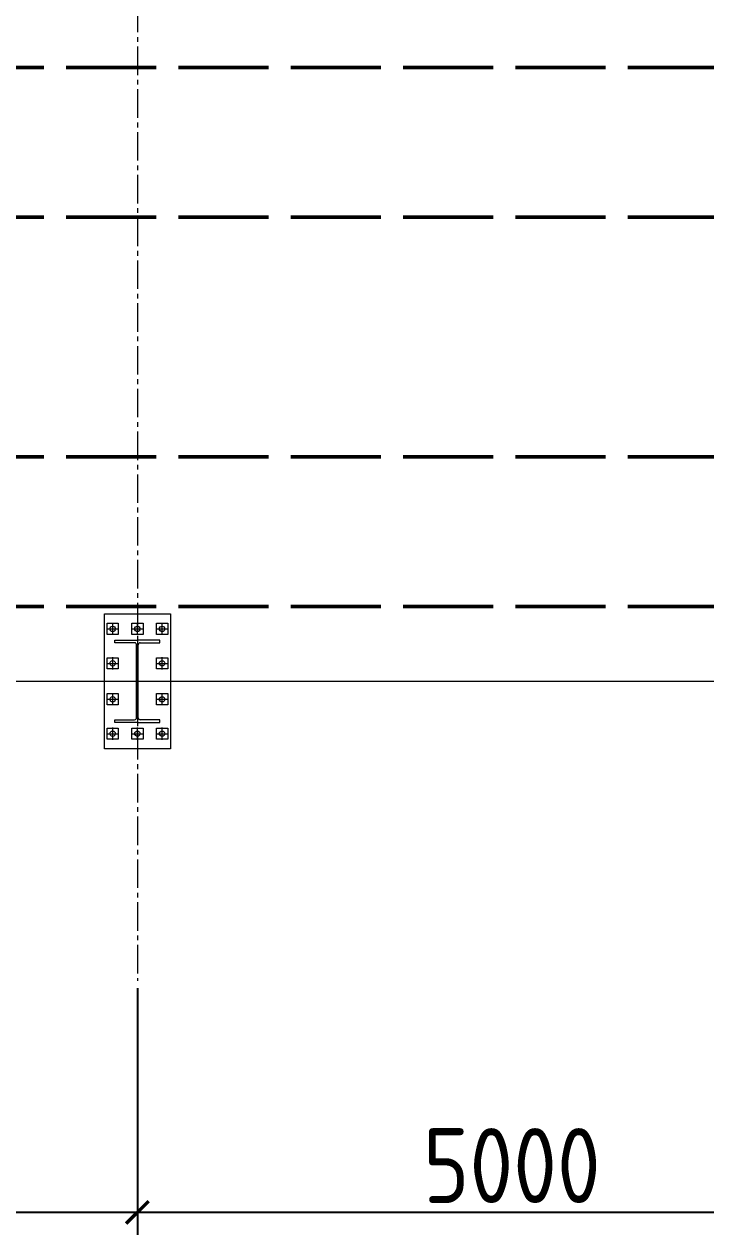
# Model space of a CAD drawing. Header units: millimetres. Extents: x 163705 to 1616509, y 81827 to 302547.
# Drawn here: x 576049 to 580599, y 139363 to 147448 of the extents above; entities that cross this region are included whole.
import ezdxf

# ---------------------------------------------------------------- set-up
doc = ezdxf.new("R2010")
doc.units = ezdxf.units.MM
doc.header["$LTSCALE"] = 10
doc.linetypes.add('ACAD_ISO02W100', pattern=[15, 12, -3])
doc.linetypes.add('CENTER2', pattern=[28.575, 19.05, -3.175, 3.175, -3.175])
for name, color, linetype, lineweight in [('1-中心线', 1, 'CENTER2', 0), ('1-护栏', 4, 'Continuous', 18), ('1-标注', 3, 'Continuous', 0), ('1-设备轮廓', 2, 'Continuous', 18), ('1-钢构', 6, 'Continuous', 0)]:
    doc.layers.add(name, color=color, linetype=linetype, lineweight=lineweight)
doc.styles.add('HZ', font='gbenor.shx', dxfattribs={"bigfont": 'gbcbig.shx'})
doc.styles.get("Standard").update_dxf_attribs({"font": 'arial.ttf'})
doc.dimstyles.new('100$0', dxfattribs={"dimscale": 100, "dimtxt": 5, "dimasz": 1.5, "dimexe": 1.5, "dimexo": 0.5, "dimtad": 1, "dimdec": 0, "dimdsep": 46, "dimtxsty": 'HZ', "dimblk": 'ARCHTICK', "dimcen": 2.5, "dimdle": 1, "dimclrd": 256, "dimclre": 256, "dimadec": 0, "dimazin": 0, "dimtfac": 1, "dimtdec": 0, "dimtmove": 0, "dimatfit": 3, "dimfxl": 0, "dimarcsym": 0})

# ---------------------------------------------------------------- blocks, each defined once
blk = doc.blocks.new('G$CFEC4C302')
for p, q in [((55, 759.5), (55, 840.5)), ((220, 759.5), (220, 840.5)), ((385, 759.5), (385, 840.5)), ((14.5, 800), (95.5, 800)), ((179.5, 800), (260.5, 800)), ((220, 728), (220, 172)), ((344.5, 800), (425.5, 800)), ((70, 707), (70, 725)), ((70, 725), (220, 725)), ((201.5, 707), (70, 707)), ((214.5, 206), (214.5, 694)), ((370, 725), (220, 725)), ((225.5, 206), (225.5, 694)), ((238.5, 707), (370, 707)), ((370, 707), (370, 725)), ((14.5, 570), (95.5, 570)), ((55, 529.5), (55, 610.5)), ((344.5, 570), (425.5, 570)), ((385, 529.5), (385, 610.5)), ((14.5, 330), (95.5, 330)), ((55, 289.5), (55, 370.5)), ((344.5, 330), (425.5, 330)), ((385, 289.5), (385, 370.5)), ((70, 175), (70, 193)), ((70, 193), (201.5, 193)), ((220, 175), (70, 175)), ((220, 175), (370, 175)), ((370, 193), (238.5, 193)), ((370, 175), (370, 193)), ((14.5, 100), (95.5, 100)), ((55, 59.5), (55, 140.5)), ((179.5, 100), (260.5, 100)), ((220, 59.5), (220, 140.5)), ((344.5, 100), (425.5, 100)), ((385, 59.5), (385, 140.5))]:
    blk.add_line(p, q)
for points in [[(0, 0), (0, 900), (440, 900), (440, 0)], [(17.5, 762.5), (17.5, 837.5), (92.5, 837.5), (92.5, 762.5)], [(182.5, 762.5), (182.5, 837.5), (257.5, 837.5), (257.5, 762.5)], [(347.5, 762.5), (347.5, 837.5), (422.5, 837.5), (422.5, 762.5)], [(17.5, 532.5), (17.5, 607.5), (92.5, 607.5), (92.5, 532.5)], [(347.5, 532.5), (347.5, 607.5), (422.5, 607.5), (422.5, 532.5)], [(17.5, 292.5), (17.5, 367.5), (92.5, 367.5), (92.5, 292.5)], [(347.5, 292.5), (347.5, 367.5), (422.5, 367.5), (422.5, 292.5)], [(17.5, 62.5), (17.5, 137.5), (92.5, 137.5), (92.5, 62.5)], [(182.5, 62.5), (182.5, 137.5), (257.5, 137.5), (257.5, 62.5)], [(347.5, 62.5), (347.5, 137.5), (422.5, 137.5), (422.5, 62.5)]]:
    blk.add_lwpolyline(points, close=True)
for centre in [(55, 800), (220, 800), (385, 800), (55, 570), (385, 570), (55, 330), (385, 330), (55, 100), (220, 100), (385, 100)]:
    blk.add_circle(centre, 18)
for centre, start, end in [((201.5, 694), 0, 90), ((238.5, 694), 90, 180), ((201.5, 206), 270, 0), ((238.5, 206), 180, 270)]:
    blk.add_arc(centre, 13, start, end)
blk.add_text('HC_SUPERPART', height=0.001).set_placement((220, 175))
blk = doc.blocks.new('_ArchTick')
at = {"const_width": 0.15}
blk.add_lwpolyline([(-0.5, -0.5), (0.5, 0.5)], dxfattribs=at)
blk = doc.blocks.new('*D184')
at = {"layer": '1-标注', "lineweight": -2, "transparency": 16777216}
for p, q in [((569954.6, 141009.5), (569954.6, 139362.8)), ((576804.6, 141009.5), (576804.6, 139362.8)), ((569854.6, 139512.8), (576904.6, 139512.8))]:
    blk.add_line(p, q, dxfattribs=at)
at = {"layer": 'Defpoints', "transparency": 16777216}
for p in [(569954.6, 141059.5), (576804.6, 141059.5), (576804.6, 139512.8)]:
    blk.add_point(p, dxfattribs=at)
at = {"layer": '1-标注', "lineweight": -2, "transparency": 16777216, "xscale": 150, "yscale": 150, "zscale": 150, "rotation": 180}
blk.add_blockref('_ArchTick', (569954.6, 139512.8), dxfattribs=at)
at = {"layer": '1-标注', "lineweight": -2, "transparency": 16777216, "xscale": 150, "yscale": 150, "zscale": 150}
blk.add_blockref('_ArchTick', (576804.6, 139512.8), dxfattribs=at)
at = {"layer": '1-标注', "transparency": 16777216, "insert": (573379.6, 139825.3), "char_height": 500, "attachment_point": 5, "style": 'HZ'}
blk.add_mtext('6850', dxfattribs=at)
blk = doc.blocks.new('*D185')
at = {"layer": '1-标注', "lineweight": -2, "transparency": 16777216}
for p, q in [((576804.6, 141009.5), (576804.6, 139362.8)), ((581804.6, 141009.5), (581804.6, 139362.8)), ((576704.6, 139512.8), (581904.6, 139512.8))]:
    blk.add_line(p, q, dxfattribs=at)
at = {"layer": 'Defpoints', "transparency": 16777216}
for p in [(576804.6, 141059.5), (581804.6, 141059.5), (581804.6, 139512.8)]:
    blk.add_point(p, dxfattribs=at)
at = {"layer": '1-标注', "lineweight": -2, "transparency": 16777216, "xscale": 150, "yscale": 150, "zscale": 150, "rotation": 180}
blk.add_blockref('_ArchTick', (576804.6, 139512.8), dxfattribs=at)
at = {"layer": '1-标注', "lineweight": -2, "transparency": 16777216, "xscale": 150, "yscale": 150, "zscale": 150}
blk.add_blockref('_ArchTick', (581804.6, 139512.8), dxfattribs=at)
at = {"layer": '1-标注', "transparency": 16777216, "insert": (579304.6, 139825.3), "char_height": 500, "attachment_point": 5, "style": 'HZ'}
blk.add_mtext('5000', dxfattribs=at)

msp = doc.modelspace()

# ---------------------------------------------------------------- linework, layer by layer
at = {"layer": '1-中心线'}
for p, q in [((576804.592, 161586.876), (576804.592, 141059.499)), ((553688.441, 143059.632), (632314.867, 143059.632))]:
    msp.add_line(p, q, dxfattribs=at)
at = {"layer": '1-护栏'}
msp.add_lwpolyline([(570504.592, 143059.632), (587768.407, 143059.632), (587768.407, 150259.632), (570504.592, 150259.632)], close=True, dxfattribs=at)
at = {"layer": '1-设备轮廓', "color": 5, "linetype": 'ACAD_ISO02W100', "lineweight": 50, "ltscale": 5}
for p, q in [((587429.603, 147159.62), (571829.602, 147159.62)), ((587429.603, 146159.632), (571829.602, 146159.632)), ((587429.603, 144559.62), (571829.602, 144559.62)), ((587429.603, 143559.632), (571829.602, 143559.632))]:
    msp.add_line(p, q, dxfattribs=at)

# ---------------------------------------------------------------- block references
at = {"layer": '1-钢构'}
msp.add_blockref('G$CFEC4C302', (576584.592, 142609.632), dxfattribs=at)

# ---------------------------------------------------------------- dimensions: what is measured, and where the dimension line sits
at = {"layer": '1-标注'}
for base, p1, p2, picture, middle in [((576804.592, 139512.793), (569954.592, 141059.499), (576804.592, 141059.499), '*D184', (573379.592, 139825.293)), ((581804.592, 139512.793), (576804.592, 141059.499), (581804.592, 141059.499), '*D185', (579304.592, 139825.293))]:
    dim = msp.add_linear_dim(base=base, p1=p1, p2=p2, dimstyle='100$0', override={"dimtol": 0, "dimlim": 0, "dimtdec": 8, "dimtix": 1}, dxfattribs=at)
    dim.commit()
    dim.dimension.update_dxf_attribs({"geometry": picture, "text_midpoint": middle})

doc.saveas('drawing.dxf')
